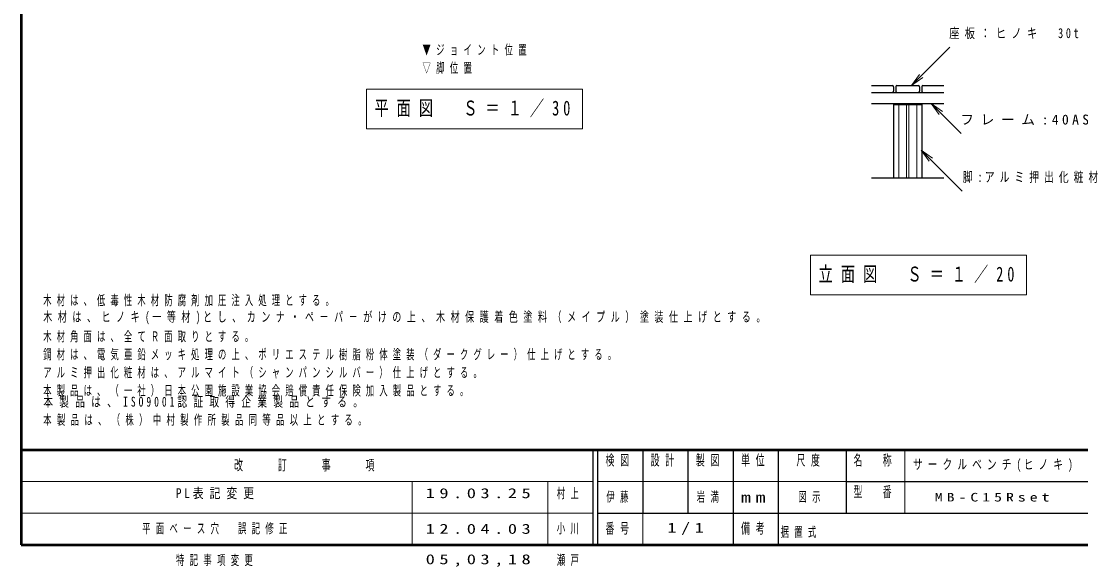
# Model space of a CAD drawing. Units: millimetres on the paper, scale 1:20. Extents: x -365 to 0, y -5 to 257.
# Drawn here: x -365 to -130.6, y -4.9 to 115.8 of the extents above; entities that cross this region are included whole.
import ezdxf

# ---------------------------------------------------------------- set-up
doc = ezdxf.new("R2010")
doc.units = ezdxf.units.MM
doc.layers.add('LY_1', color=7, linetype='Continuous', lineweight=25)
doc.layers.add('LY_2', color=7, linetype='Continuous', lineweight=13)
doc.styles.add('ＭＳ ゴシック', font='')
doc.styles.get('ＭＳ ゴシック').set_extended_font_data('MS Gothic')

# ---------------------------------------------------------------- blocks, each defined once
blk = doc.blocks.new('open_arrow')
at = {"color": 0, "linetype": 'Continuous', "lineweight": -2}
blk.add_lwpolyline([(7.5, 1.25), (0, 0), (7.5, -1.25)], dxfattribs=at)

msp = doc.modelspace()

# ---------------------------------------------------------------- linework, layer by layer
at = {"layer": 'LY_1', "lineweight": 13}
for p, q in [((-168.007, 101.57), (-159.522, 110.055)), ((-288.637, 100.812), (-288.637, 92.012)), ((-240.837, 100.812), (-288.637, 100.812)), ((-240.837, 92.012), (-240.837, 100.812)), ((-170.855, 97.412), (-170.855, 81.162)), ((-169.105, 97.412), (-169.105, 81.162)), ((-168.605, 97.412), (-168.605, 81.162)), ((-166.855, 97.412), (-166.855, 81.162)), ((-163.636, 97.637), (-157.006, 91.007)), ((-288.637, 92.012), (-240.837, 92.012)), ((-165.855, 87.312), (-156.784, 78.241)), ((-190.378, 64.079), (-190.378, 55.279)), ((-142.578, 64.079), (-190.378, 64.079)), ((-142.578, 55.279), (-142.578, 64.079)), ((-190.378, 55.279), (-142.578, 55.279))]:
    msp.add_line(p, q, dxfattribs=at)
at = {"layer": 'LY_1'}
for p, q in [((-176.855, 101.567), (-172.23, 101.567)), ((-171.98, 101.317), (-171.98, 100.317)), ((-171.48, 101.317), (-171.48, 100.317)), ((-171.23, 101.567), (-166.48, 101.567)), ((-166.23, 101.317), (-166.23, 100.317)), ((-165.73, 101.317), (-165.73, 100.317)), ((-165.48, 101.567), (-160.855, 101.567)), ((-176.855, 100.067), (-160.855, 100.067)), ((-176.855, 97.637), (-160.855, 97.637)), ((-171.98, 97.637), (-171.98, 81.162)), ((-171.98, 97.412), (-165.73, 97.412)), ((-165.73, 97.637), (-165.73, 81.162)), ((-176.855, 81.162), (-160.855, 81.162))]:
    msp.add_line(p, q, dxfattribs=at)
for centre, start, end in [((-172.23, 101.317), 0, 89.99998), ((-171.23, 101.317), 89.99998, 179.99996), ((-166.48, 101.317), 0, 89.99998), ((-165.48, 101.317), 89.99998, 179.99996), ((-172.23, 100.317), 270.00002, 0), ((-171.23, 100.317), 179.99998, 270.00003), ((-166.48, 100.317), 270.00002, 0), ((-165.48, 100.317), 179.99998, 270.00003)]:
    msp.add_arc(centre, 0.25, start, end, dxfattribs=at)
at = {"layer": 'LY_2', "lineweight": 50}
for p, q in [((-365, 257), (-365, 0)), ((-365, 21), (0, 21)), ((-365, 0), (0, 0))]:
    msp.add_line(p, q, dxfattribs=at)
at = {"layer": 'LY_2', "color": 211, "lineweight": 25}
for p, q in [((-238.5, 21), (-238.5, 0)), ((-237.5, 21), (-237.5, 0)), ((-227.5, 21), (-227.5, 7)), ((-217.5, 21), (-217.5, 7)), ((-207.5, 21), (-207.5, 0)), ((-197.5, 21), (-197.5, 7)), ((-182.5, 21), (-182.5, 7)), ((-182.5, 14), (-70, 14)), ((-237.5, 7), (0, 7))]:
    msp.add_line(p, q, dxfattribs=at)
at = {"layer": 'LY_2'}
for p, q in [((-169.5, 21), (-169.5, 7)), ((-365, 14), (-238.5, 14)), ((-278.5, 14), (-278.5, 0)), ((-248.5, 14), (-248.5, 0)), ((-237.5, 14), (-182.5, 14)), ((-365, 7), (-238.5, 7)), ((-227.5, 7), (-227.5, 0))]:
    msp.add_line(p, q, dxfattribs=at)
at = {"layer": 'LY_2', "lineweight": 25}
msp.add_line((-197.5, 7), (-197.5, 0), dxfattribs=at)

# ---------------------------------------------------------------- block references
at = {"layer": 'LY_1', "lineweight": 13, "xscale": 0.4, "yscale": 0.4}
for p, rotation in [((-168.007, 101.57), 45), ((-163.636, 97.637), 315), ((-165.855, 87.312), 315)]:
    msp.add_blockref('open_arrow', p, dxfattribs=dict(at, rotation=rotation))

# ---------------------------------------------------------------- texts
at = {"layer": 'LY_1', "style": 'ＭＳ ゴシック'}
for s, insert, char_height, attachment_point in [('\\T1.53;\\W0.75;座板：ヒノキ\u300030t', (-159.675, 113.055), 2.199, 4), ('\\T1.64;\\W0.6;▼ジョイント位置', (-276.225, 109.383), 2.199, 4), ('\\T1.64;\\W0.6;▽脚位置', (-276.225, 105.383), 2.199, 4), ('\\T1.56;\\W0.7;平面図\u3000Ｓ＝１／30', (-264.737, 96.412), 3.299, 5), ('\\T1.5;フレーム:40ASGP', (-157.212, 94.007), 2.199, 4), ('\\T1.52;\\W0.7;脚:アルミ押出化粧材', (-156.66, 81.241), 2.199, 4), ('\\T1.56;\\W0.7;立面図\u3000Ｓ＝１／20', (-166.478, 59.679), 3.299, 5), ('\\T1.61;\\W0.6;木材は、低毒性木材防腐剤加圧注入処理とする。', (-360.12, 52.747), 2.199, 7), ('\\T1.61;\\W0.65;木材は、ヒノキ(一等材)とし、カンナ・ペ－パ－がけの上、木材保護着色塗料（メイプル）塗装仕上げとする。', (-360.12, 48.747), 2.199, 7), ('\\T1.61;\\W0.6;木材角面は、全てＲ面取りとする。', (-360.12, 44.747), 2.199, 7), ('\\T1.61;\\W0.6;鋼材は、電気亜鉛メッキ処理の上、ポリエステル樹脂粉体塗装（ダークグレー）仕上げとする。', (-360.12, 40.747), 2.199, 7), ('\\T1.61;\\W0.6;アルミ押出化粧材は、アルマイト（シャンパンシルバー）仕上げとする。', (-360.12, 36.747), 2.199, 7), ('\\T1.61;\\W0.6;本製品は、（一社）日本公園施設業協会賠償責任保険加入製品とする。', (-360.12, 32.747), 2.199, 7), ('\\T1.64;\\W0.7;本製品は、ISO9001認証取得企業製品とする。', (-360.12, 32.747), 2.199, 1), ('\\T1.64;\\W0.6;本製品は、（株）中村製作所製品同等品以上とする。', (-360.12, 28.747), 2.199, 1), ('\\T1.52;\\W0.7;サークルベンチ(ヒノキ)', (-149.75, 17.5), 2.199, 5), ('\\T1.55;\\W0.8;PL表記変更', (-330.75, 12.5), 2.199, 1), ('\\T1.5;\\W1.35;19.03.25', (-275.5, 12.5), 2.199, 1), ('\\T1.64;\\W0.6;村上', (-246.5, 12.5), 2.199, 1), ('\\T1.64;\\W0.6;伊藤', (-232.5, 10.5), 2.199, 5), ('\\T1.64;\\W0.6;岩満', (-212.5, 10.5), 2.199, 5), ('\\T1.64;\\W0.6;図示', (-190, 10.5), 2.199, 5), ('\\T1.5;\\W1.35;MB-C15Rset', (-149.75, 10.5), 1.906, 5), ('\\T1.64;\\W0.6;平面ベース穴\u3000誤記修正', (-338.25, 3.5), 2.199, 4), ('\\T1.64;\\W0.6;小川', (-246.5, 3.5), 2.199, 4), ('\\T1.5;\\W1.35;1/1', (-217.5, 3.5), 2.199, 5), ('\\T1.5;\\W1.35;12.04.03', (-275.5, 3.5), 2.199, 4), ('\\T1.64;\\W0.6;据置式', (-197, 1.5), 2.199, 7), ('\\T1.64;\\W0.6;特記事項変更', (-330.75, -3.5), 2.199, 4), ('\\T1.5;\\W1.35;05,03,18', (-275.5, -3.5), 2.199, 4), ('\\T1.64;\\W0.6;瀬戸', (-246.5, -3.5), 2.199, 4)]:
    msp.add_mtext(s, dxfattribs=dict(at, insert=insert, char_height=char_height, attachment_point=attachment_point))
at = {"layer": 'LY_2', "color": 4, "char_height": 2.346, "style": 'ＭＳ ゴシック'}
for s, insert, attachment_point in [('\\T1.64;\\W0.6;改\u3000\u3000訂\u3000\u3000事\u3000\u3000項', (-301.75, 17.5), 5), ('\\T1.64;\\W0.6;検図', (-232.5, 19.9), 2), ('\\T1.64;\\W0.6;設計', (-222.5, 19.9), 2), ('\\T1.64;\\W0.6;製図', (-212.5, 19.9), 2), ('\\T1.64;\\W0.6;単位', (-202.5, 19.9), 2), ('\\T1.64;\\W0.6;尺度', (-190.25, 19.9), 2), ('\\T1.64;\\W0.6;名\u3000称', (-176, 19.9), 2), ('\\T1.64;\\W0.6;型\u3000番', (-176, 12.9), 2), ('\\T1.5;\\W1.35;mm', (-202.5, 10.5), 5), ('\\T1.64;\\W0.6;番号', (-232.5, 3.5), 5), ('\\T1.64;\\W0.6;備考', (-202.5, 3.5), 5)]:
    msp.add_mtext(s, dxfattribs=dict(at, insert=insert, attachment_point=attachment_point))

doc.saveas('drawing.dxf')
